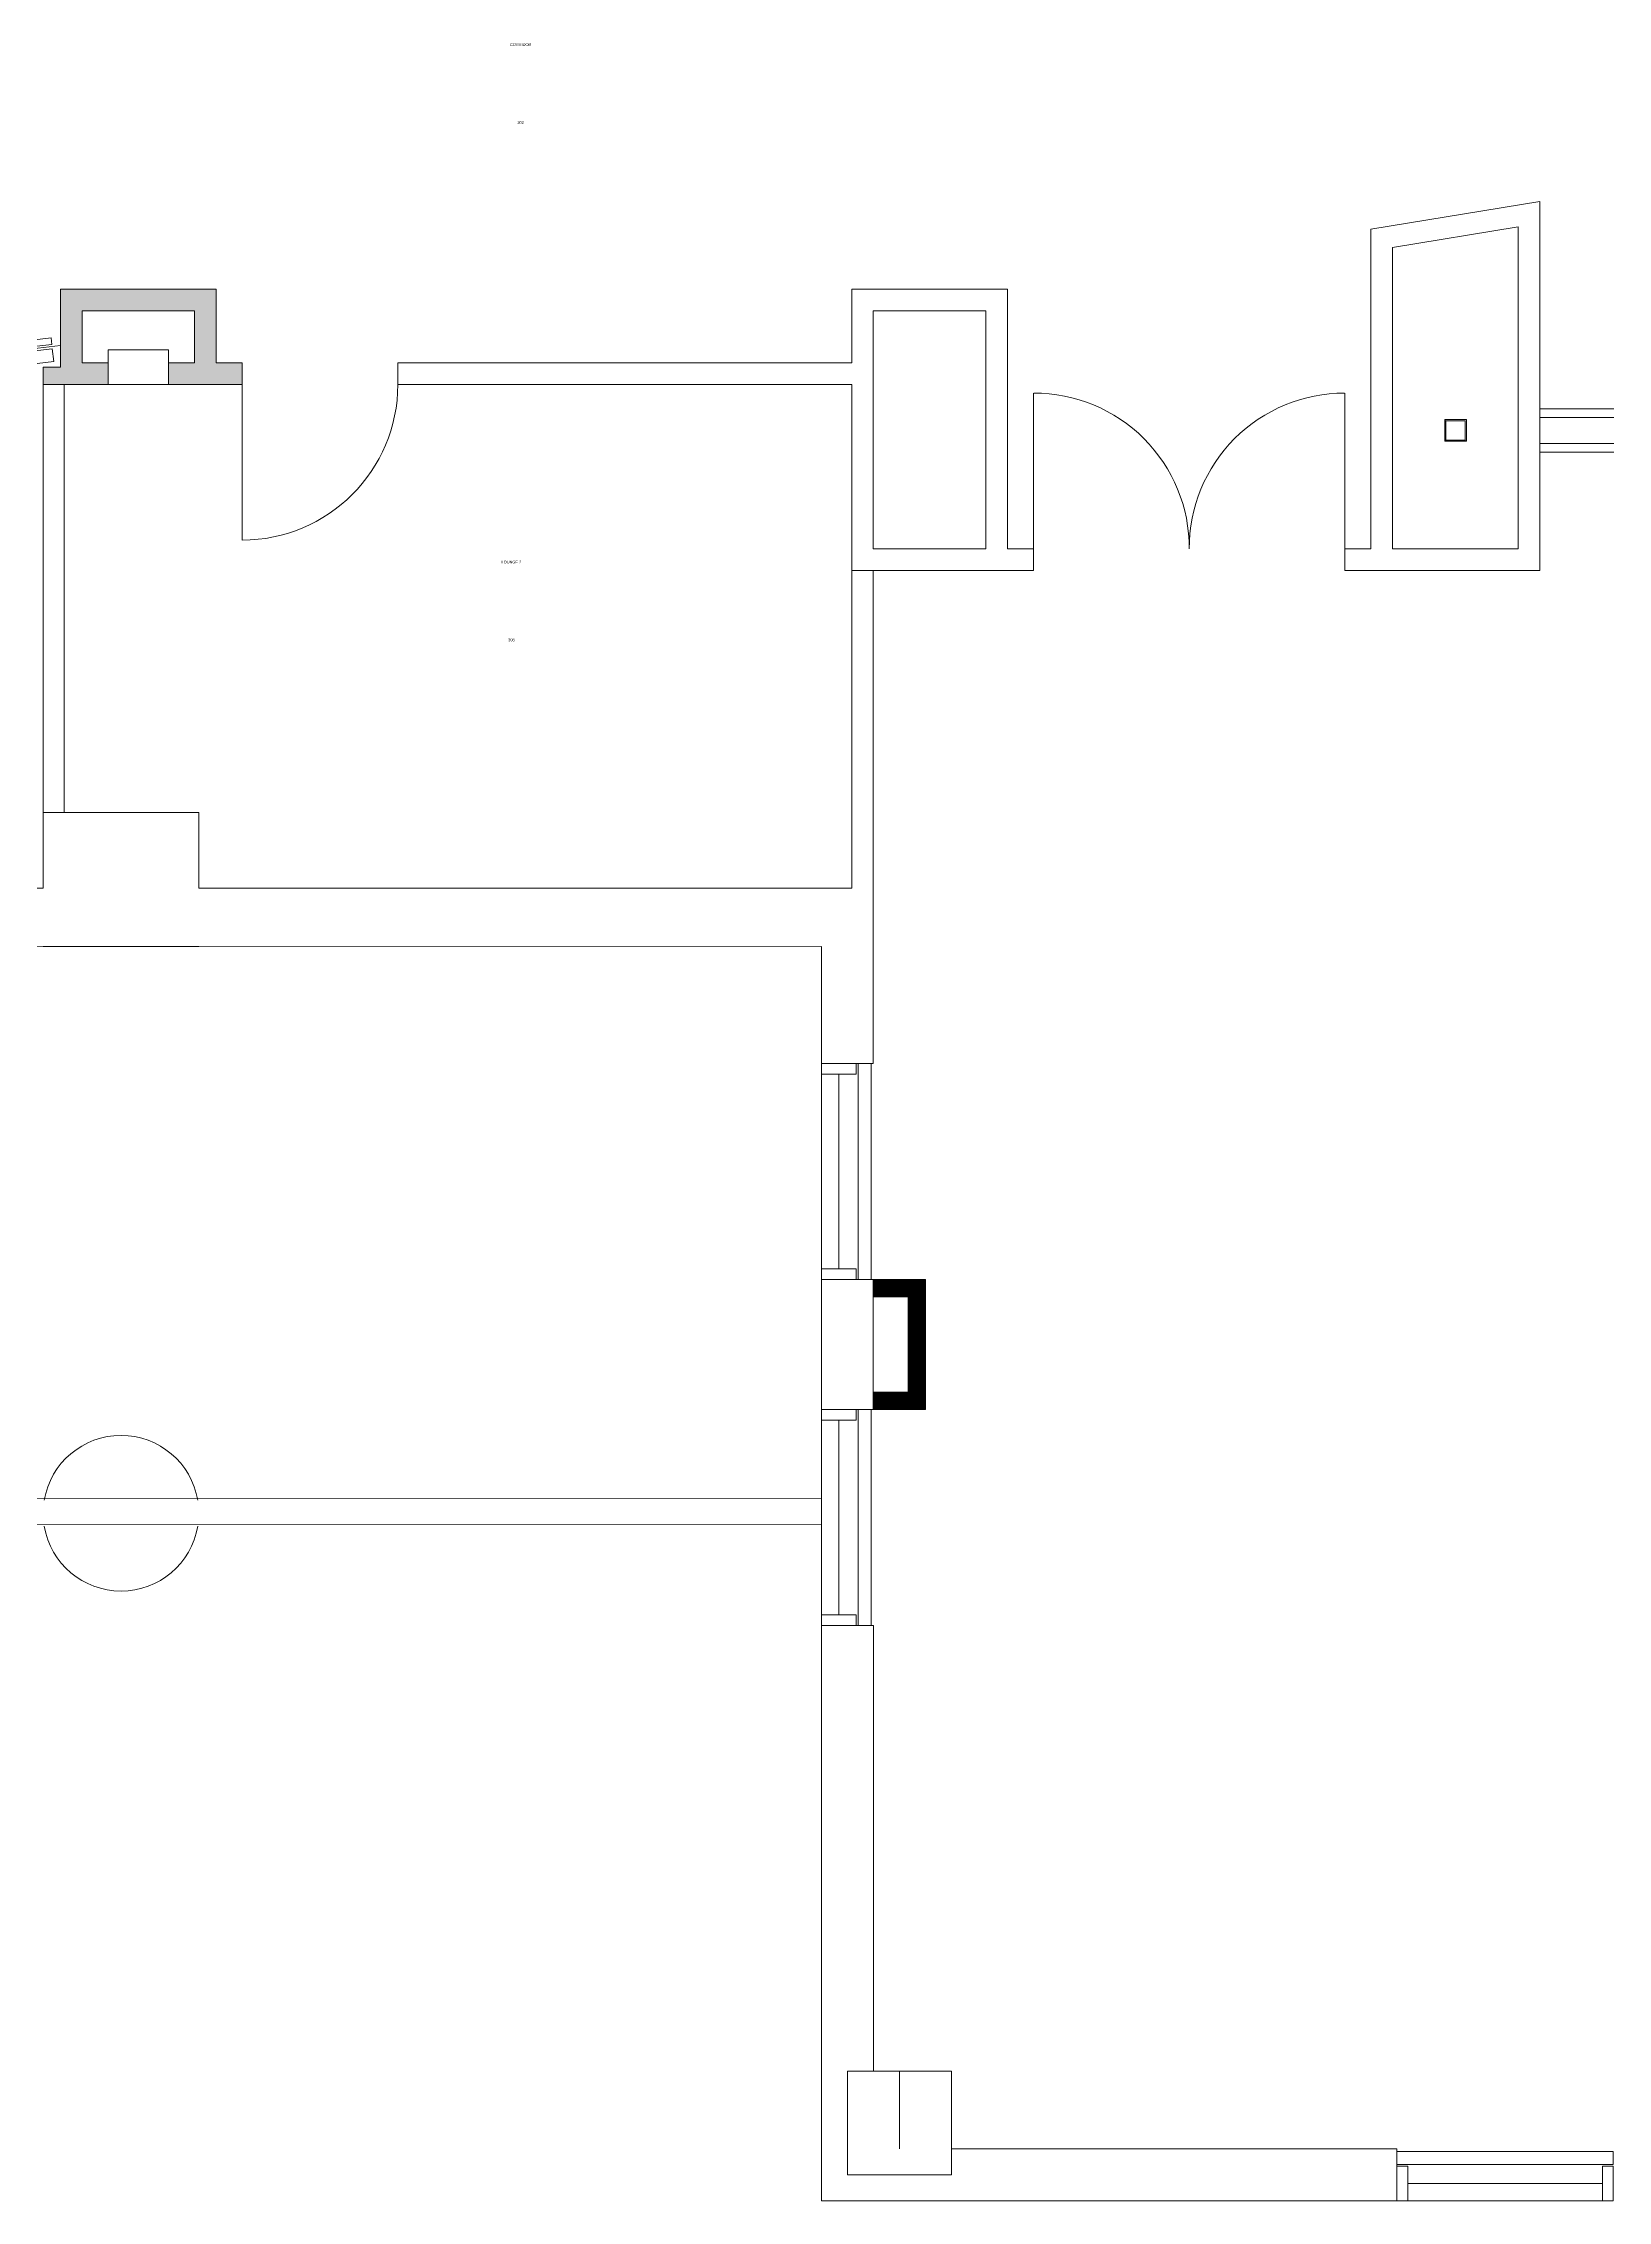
# Model space of a CAD drawing. Header units: inches. Extents: x -31774 to -27465, y 9140 to 11717.
# Drawn here: x -29289 to -28927.3, y 9229.5 to 9728.4 of the extents above; entities that cross this region are included whole.
import ezdxf

# ---------------------------------------------------------------- set-up
doc = ezdxf.new("R2010")
doc.units = ezdxf.units.IN
doc.header["$LTSCALE"] = 5.55
doc.header["$MEASUREMENT"] = 0
doc.header["$PDMODE"] = 1
doc.header["$PDSIZE"] = -2
doc.layers.get('0').update_dxf_attribs({"lineweight": 18})
for name, color, linetype, lineweight in [('00-A+P Awall Full 2nd Level', 8, 'Continuous', 18), ('00-A+P New Door', 2, 'Continuous', 18), ('00-A+P New Floor Line', 5, 'Continuous', 18), ('00-A+P New Rails', 2, 'Continuous', 18), ('00-A+P New Wall', 3, 'Continuous', 18), ('00-A+P NEW WALL HATCH', 253, 'Continuous', 18), ('00-RCP-Bridge Below', 4, 'Continuous', 18)]:
    doc.layers.add(name, color=color, linetype=linetype, lineweight=lineweight)
doc.styles.add('@Arial Unicode MS', font='@Arial Unicode MS')

# ---------------------------------------------------------------- blocks, each defined once
blk = doc.blocks.new('05-stltb5sq')
for points in [[(-2.5, -2.25), (-2.5, 2.25, -0.4142136), (-2.25, 2.5), (2.25, 2.5, -0.4142136), (2.5, 2.25), (2.5, -2.25, -0.4142136), (2.25, -2.5), (-2.25, -2.5, -0.4142136)], [(-2.25, -2.125), (-2.25, 2.125, -0.4142136), (-2.125, 2.25), (2.125, 2.25, -0.4142136), (2.25, 2.125), (2.25, -2.125, -0.4142136), (2.125, -2.25), (-2.125, -2.25, -0.4142136)]]:
    blk.add_lwpolyline(points, format="xyb", close=True)
at = {"linetype": 'Continuous'}
blk.add_point((0, 0), dxfattribs=at)
blk = doc.blocks.new('Group-2-1')
at = {"layer": '00-A+P NEW WALL HATCH'}
for p, q in [((466.63, -971.6), (466.63, -971.6)), ((466.63, -971.78), (466.81, -971.6)), ((466.63, -971.96), (466.98, -971.6)), ((466.63, -972.13), (467.16, -971.6)), ((466.63, -972.31), (467.34, -971.6)), ((466.63, -972.49), (467.51, -971.6)), ((466.63, -972.66), (467.69, -971.6)), ((466.63, -972.84), (467.87, -971.6)), ((466.63, -973.02), (468.04, -971.6)), ((466.63, -973.19), (468.22, -971.6)), ((466.63, -973.37), (468.4, -971.6)), ((466.63, -973.55), (468.57, -971.6)), ((466.63, -973.73), (468.75, -971.6)), ((466.63, -973.9), (468.93, -971.6)), ((466.63, -974.08), (469.11, -971.6)), ((466.63, -974.26), (469.28, -971.6)), ((466.63, -974.43), (469.46, -971.6)), ((466.63, -974.61), (469.64, -971.6)), ((466.63, -974.79), (469.81, -971.6)), ((466.63, -974.96), (469.99, -971.6)), ((466.63, -975.14), (470.17, -971.6)), ((466.63, -975.32), (470.34, -971.6)), ((466.63, -975.49), (470.52, -971.6)), ((466.7, -975.6), (470.7, -971.6)), ((466.87, -975.6), (470.87, -971.6)), ((467.05, -975.6), (471.05, -971.6)), ((467.23, -975.6), (471.23, -971.6)), ((467.4, -975.6), (471.4, -971.6)), ((467.58, -975.6), (471.58, -971.6)), ((467.76, -975.6), (471.76, -971.6)), ((467.93, -975.6), (471.93, -971.6)), ((468.11, -975.6), (472.11, -971.6)), ((468.29, -975.6), (472.29, -971.6)), ((468.46, -975.6), (472.46, -971.6)), ((468.64, -975.6), (472.64, -971.6)), ((468.82, -975.6), (472.72, -971.7)), ((468.99, -975.6), (472.72, -971.87)), ((469.17, -975.6), (472.72, -972.05)), ((469.35, -975.6), (472.72, -972.23)), ((469.52, -975.6), (472.72, -972.4)), ((469.7, -975.6), (472.72, -972.58)), ((469.88, -975.6), (472.72, -972.76)), ((472.72, -971.7), (472.82, -971.6)), ((472.72, -971.87), (472.99, -971.6)), ((472.72, -972.05), (473.17, -971.6)), ((472.72, -972.23), (473.35, -971.6)), ((472.72, -972.4), (473.52, -971.6)), ((472.72, -972.58), (473.7, -971.6)), ((472.72, -972.76), (473.88, -971.6)), ((472.72, -972.93), (474.06, -971.6)), ((472.72, -973.11), (474.23, -971.6)), ((472.72, -973.29), (474.41, -971.6)), ((472.72, -973.46), (474.59, -971.6)), ((472.72, -973.64), (474.76, -971.6)), ((472.72, -973.82), (474.94, -971.6)), ((472.72, -973.99), (475.12, -971.6)), ((472.72, -974.17), (475.29, -971.6)), ((472.72, -974.35), (475.47, -971.6)), ((472.72, -974.52), (475.65, -971.6)), ((472.72, -974.7), (475.82, -971.6)), ((472.72, -974.88), (476, -971.6)), ((472.72, -975.05), (476.18, -971.6)), ((472.72, -975.23), (476.35, -971.6)), ((472.72, -975.41), (476.53, -971.6)), ((472.72, -975.58), (476.71, -971.6)), ((472.88, -975.6), (476.88, -971.6)), ((473.06, -975.6), (477.06, -971.6)), ((473.24, -975.6), (477.24, -971.6)), ((473.41, -975.6), (477.41, -971.6)), ((473.59, -975.6), (477.59, -971.6)), ((473.77, -975.6), (477.77, -971.6)), ((473.94, -975.6), (477.94, -971.6)), ((474.12, -975.6), (478.12, -971.6)), ((474.3, -975.6), (478.3, -971.6)), ((474.47, -975.6), (478.47, -971.6)), ((474.65, -975.6), (478.65, -971.6)), ((474.72, -975.71), (478.72, -971.71)), ((474.72, -975.89), (478.72, -971.89)), ((474.72, -976.06), (478.72, -972.06)), ((474.72, -976.24), (478.72, -972.24)), ((474.72, -976.42), (478.72, -972.42)), ((474.72, -976.59), (478.72, -972.59)), ((474.72, -976.77), (478.72, -972.77)), ((470.06, -975.6), (472.72, -972.93)), ((470.23, -975.6), (472.72, -973.11)), ((470.41, -975.6), (472.72, -973.29)), ((470.59, -975.6), (472.72, -973.46)), ((470.76, -975.6), (472.72, -973.64)), ((470.94, -975.6), (472.72, -973.82)), ((471.12, -975.6), (472.72, -973.99)), ((471.29, -975.6), (472.72, -974.17)), ((471.47, -975.6), (472.72, -974.35)), ((471.65, -975.6), (472.72, -974.52)), ((471.82, -975.6), (472.72, -974.7)), ((472, -975.6), (472.72, -974.88)), ((472.18, -975.6), (472.72, -975.05)), ((472.35, -975.6), (472.72, -975.23)), ((472.53, -975.6), (472.72, -975.41)), ((472.71, -975.6), (472.72, -975.58)), ((474.72, -976.95), (478.72, -972.95)), ((474.72, -977.12), (478.72, -973.12)), ((474.72, -977.3), (478.72, -973.3)), ((474.72, -977.48), (478.72, -973.48)), ((474.72, -977.65), (478.72, -973.65)), ((474.72, -977.83), (478.72, -973.83)), ((474.72, -978.01), (478.72, -974.01)), ((474.72, -978.18), (478.72, -974.18)), ((474.72, -978.36), (478.72, -974.36)), ((474.72, -978.54), (478.72, -974.54)), ((474.72, -978.72), (478.72, -974.72)), ((474.72, -978.89), (478.72, -974.89)), ((474.72, -979.07), (478.72, -975.07)), ((474.72, -979.25), (478.72, -975.25)), ((474.72, -979.42), (478.72, -975.42)), ((474.72, -979.6), (478.72, -975.6)), ((474.72, -979.78), (478.72, -975.78)), ((474.72, -979.95), (478.72, -975.95)), ((474.72, -980.13), (478.72, -976.13)), ((474.72, -980.31), (478.72, -976.31)), ((474.72, -980.48), (478.72, -976.48)), ((474.72, -980.66), (478.72, -976.66)), ((474.72, -980.84), (478.72, -976.84)), ((474.72, -981.01), (478.72, -977.01)), ((474.72, -981.19), (478.72, -977.19)), ((474.72, -981.37), (478.72, -977.37)), ((474.72, -981.54), (478.72, -977.54)), ((474.72, -981.72), (478.72, -977.72)), ((474.72, -981.9), (478.72, -977.9)), ((474.72, -982.07), (478.72, -978.07)), ((474.72, -982.25), (478.72, -978.25)), ((474.72, -982.43), (478.72, -978.43)), ((474.72, -982.6), (478.72, -978.6)), ((474.72, -982.78), (478.72, -978.78)), ((474.72, -982.96), (478.72, -978.96)), ((474.72, -983.13), (478.72, -979.13)), ((474.72, -983.31), (478.72, -979.31)), ((474.72, -983.49), (478.72, -979.49)), ((474.72, -983.66), (478.72, -979.66)), ((474.72, -983.84), (478.72, -979.84)), ((474.72, -984.02), (478.72, -980.02)), ((474.72, -984.2), (478.72, -980.2)), ((474.72, -984.37), (478.72, -980.37)), ((474.72, -984.55), (478.72, -980.55)), ((474.72, -984.73), (478.72, -980.73)), ((474.72, -984.9), (478.72, -980.9)), ((474.72, -985.08), (478.72, -981.08)), ((474.72, -985.26), (478.72, -981.26)), ((474.72, -985.43), (478.72, -981.43)), ((474.72, -985.61), (478.72, -981.61)), ((474.72, -985.79), (478.72, -981.79)), ((474.72, -985.96), (478.72, -981.96)), ((474.72, -986.14), (478.72, -982.14)), ((474.72, -986.32), (478.72, -982.32)), ((474.72, -986.49), (478.72, -982.49)), ((474.72, -986.67), (478.72, -982.67)), ((474.72, -986.85), (478.72, -982.85)), ((474.72, -987.02), (478.72, -983.02)), ((474.72, -987.2), (478.72, -983.2)), ((474.72, -987.38), (478.72, -983.38)), ((474.72, -987.55), (478.72, -983.55)), ((474.72, -987.73), (478.72, -983.73)), ((474.72, -987.91), (478.72, -983.91)), ((474.72, -988.08), (478.72, -984.08)), ((474.72, -988.26), (478.72, -984.26)), ((474.72, -988.44), (478.72, -984.44)), ((474.72, -988.61), (478.72, -984.61)), ((474.72, -988.79), (478.72, -984.79)), ((474.72, -988.97), (478.72, -984.97)), ((474.72, -989.15), (478.72, -985.15)), ((474.72, -989.32), (478.72, -985.32)), ((474.72, -989.5), (478.72, -985.5)), ((474.72, -989.68), (478.72, -985.68)), ((474.72, -989.85), (478.72, -985.85)), ((474.72, -990.03), (478.72, -986.03)), ((474.72, -990.21), (478.72, -986.21)), ((474.72, -990.38), (478.72, -986.38)), ((474.72, -990.56), (478.72, -986.56)), ((474.72, -990.74), (478.72, -986.74)), ((474.72, -990.91), (478.72, -986.91)), ((474.72, -991.09), (478.72, -987.09)), ((474.72, -991.27), (478.72, -987.27)), ((474.72, -991.44), (478.72, -987.44)), ((474.72, -991.62), (478.72, -987.62)), ((474.72, -991.8), (478.72, -987.8)), ((474.72, -991.97), (478.72, -987.97)), ((474.72, -992.15), (478.72, -988.15)), ((474.72, -992.33), (478.72, -988.33)), ((474.72, -992.5), (478.72, -988.5)), ((474.72, -992.68), (478.72, -988.68)), ((474.72, -992.86), (478.72, -988.86)), ((474.72, -993.03), (478.72, -989.03)), ((474.72, -993.21), (478.72, -989.21)), ((474.72, -993.39), (478.72, -989.39)), ((474.72, -993.56), (478.72, -989.56)), ((474.72, -993.74), (478.72, -989.74)), ((474.72, -993.92), (478.72, -989.92)), ((474.72, -994.09), (478.72, -990.09)), ((474.72, -994.27), (478.72, -990.27)), ((474.72, -994.45), (478.72, -990.45)), ((474.72, -994.63), (478.72, -990.63)), ((474.72, -994.8), (478.72, -990.8)), ((474.72, -994.98), (478.72, -990.98)), ((474.72, -995.16), (478.72, -991.16)), ((474.72, -995.33), (478.72, -991.33)), ((474.72, -995.51), (478.72, -991.51)), ((474.72, -995.69), (478.72, -991.69)), ((474.72, -995.86), (478.72, -991.86)), ((474.72, -996.04), (478.72, -992.04)), ((474.72, -996.22), (478.72, -992.22)), ((474.72, -996.39), (478.72, -992.39)), ((474.72, -996.57), (478.72, -992.57)), ((474.72, -996.75), (478.72, -992.75)), ((466.63, -997.77), (466.79, -997.6)), ((466.63, -997.94), (466.97, -997.6)), ((466.63, -998.12), (467.15, -997.6)), ((466.63, -998.3), (467.32, -997.6)), ((466.63, -998.47), (467.5, -997.6)), ((466.63, -998.65), (467.68, -997.6)), ((466.63, -998.83), (467.85, -997.6)), ((466.63, -999), (468.03, -997.6)), ((466.63, -999.18), (468.21, -997.6)), ((466.63, -999.36), (468.38, -997.6)), ((466.63, -999.53), (468.56, -997.6)), ((466.63, -999.71), (468.74, -997.6)), ((466.63, -999.89), (468.91, -997.6)), ((466.63, -1000.06), (469.09, -997.6)), ((466.63, -1000.24), (469.27, -997.6)), ((466.63, -1000.42), (469.45, -997.6)), ((466.63, -1000.6), (469.62, -997.6)), ((466.63, -1000.77), (469.8, -997.6)), ((466.63, -1000.95), (469.98, -997.6)), ((466.63, -1001.13), (470.15, -997.6)), ((466.63, -1001.3), (470.33, -997.6)), ((466.63, -1001.48), (470.51, -997.6)), ((466.68, -1001.6), (470.68, -997.6)), ((466.86, -1001.6), (470.86, -997.6)), ((467.04, -1001.6), (471.04, -997.6)), ((467.21, -1001.6), (471.21, -997.6)), ((467.39, -1001.6), (471.39, -997.6)), ((467.57, -1001.6), (471.57, -997.6)), ((467.74, -1001.6), (471.74, -997.6)), ((467.92, -1001.6), (471.92, -997.6)), ((468.1, -1001.6), (472.1, -997.6)), ((468.27, -1001.6), (472.27, -997.6)), ((468.45, -1001.6), (472.45, -997.6)), ((468.63, -1001.6), (472.63, -997.6)), ((468.8, -1001.6), (472.72, -997.68)), ((472.72, -999.63), (478.72, -993.63)), ((472.72, -999.8), (478.72, -993.81)), ((472.72, -999.98), (478.72, -993.98)), ((472.72, -1000.16), (478.72, -994.16)), ((472.72, -1000.33), (478.72, -994.34)), ((472.72, -1000.51), (478.72, -994.51)), ((472.72, -1000.69), (478.72, -994.69)), ((472.72, -1000.86), (478.72, -994.87)), ((472.72, -1001.04), (478.72, -995.04)), ((472.72, -1001.22), (478.72, -995.22)), ((472.72, -1001.39), (478.72, -995.4)), ((472.72, -1001.57), (478.72, -995.57)), ((472.72, -997.68), (472.8, -997.6)), ((472.72, -997.86), (472.98, -997.6)), ((472.72, -998.04), (473.16, -997.6)), ((472.72, -998.21), (473.33, -997.6)), ((472.72, -998.39), (473.51, -997.6)), ((472.72, -998.57), (473.69, -997.6)), ((472.72, -998.74), (473.86, -997.6)), ((472.72, -998.92), (474.04, -997.6)), ((472.72, -999.1), (474.22, -997.6)), ((472.72, -999.27), (474.39, -997.6)), ((472.72, -999.45), (474.57, -997.6)), ((472.87, -1001.6), (478.72, -995.75)), ((473.05, -1001.6), (478.72, -995.93)), ((473.22, -1001.6), (478.72, -996.11)), ((473.4, -1001.6), (478.72, -996.28)), ((473.58, -1001.6), (478.72, -996.46)), ((473.75, -1001.6), (478.72, -996.64)), ((473.93, -1001.6), (478.72, -996.81)), ((474.11, -1001.6), (478.72, -996.99)), ((474.28, -1001.6), (478.72, -997.17)), ((474.46, -1001.6), (478.72, -997.34)), ((474.64, -1001.6), (478.72, -997.52)), ((474.72, -996.92), (478.72, -992.92)), ((474.72, -997.1), (478.72, -993.1)), ((474.72, -997.28), (478.72, -993.28)), ((474.72, -997.45), (478.72, -993.45)), ((474.81, -1001.6), (478.72, -997.7)), ((468.98, -1001.6), (472.72, -997.86)), ((469.16, -1001.6), (472.72, -998.04)), ((469.33, -1001.6), (472.72, -998.21)), ((469.51, -1001.6), (472.72, -998.39)), ((469.69, -1001.6), (472.72, -998.57)), ((469.86, -1001.6), (472.72, -998.74)), ((470.04, -1001.6), (472.72, -998.92)), ((470.22, -1001.6), (472.72, -999.1)), ((470.39, -1001.6), (472.72, -999.27)), ((470.57, -1001.6), (472.72, -999.45)), ((470.75, -1001.6), (472.72, -999.63)), ((470.93, -1001.6), (472.72, -999.8)), ((471.1, -1001.6), (472.72, -999.98)), ((471.28, -1001.6), (472.72, -1000.16)), ((471.46, -1001.6), (472.72, -1000.33)), ((471.63, -1001.6), (472.72, -1000.51)), ((471.81, -1001.6), (472.72, -1000.69)), ((471.99, -1001.6), (472.72, -1000.86)), ((472.16, -1001.6), (472.72, -1001.04)), ((472.34, -1001.6), (472.72, -1001.22)), ((472.52, -1001.6), (472.72, -1001.39)), ((472.69, -1001.6), (472.72, -1001.57)), ((474.99, -1001.6), (478.72, -997.87)), ((475.17, -1001.6), (478.72, -998.05)), ((475.34, -1001.6), (478.72, -998.23)), ((475.52, -1001.6), (478.72, -998.4)), ((475.7, -1001.6), (478.72, -998.58)), ((475.87, -1001.6), (478.72, -998.76)), ((476.05, -1001.6), (478.72, -998.93)), ((476.23, -1001.6), (478.72, -999.11)), ((476.41, -1001.6), (478.72, -999.29)), ((476.58, -1001.6), (478.72, -999.46)), ((476.76, -1001.6), (478.72, -999.64)), ((476.94, -1001.6), (478.72, -999.82)), ((477.11, -1001.6), (478.72, -999.99)), ((477.29, -1001.6), (478.72, -1000.17)), ((477.47, -1001.6), (478.72, -1000.35)), ((477.64, -1001.6), (478.72, -1000.52)), ((477.82, -1001.6), (478.72, -1000.7)), ((478, -1001.6), (478.72, -1000.88)), ((478.17, -1001.6), (478.72, -1001.05)), ((478.35, -1001.6), (478.72, -1001.23)), ((478.53, -1001.6), (478.72, -1001.41)), ((478.7, -1001.6), (478.72, -1001.59))]:
    blk.add_line(p, q, dxfattribs=at)

msp = doc.modelspace()

# ---------------------------------------------------------------- hatches: boundary and pattern name
at = {"layer": '00-A+P NEW WALL HATCH', "linetype": 'Continuous', "lineweight": 0}
for points in [[(-29284.17, 9670.51), (-29285.05, 9670.51), (-29285.05, 9658.53), (-29285.05, 9653.53), (-29289.05, 9653.53), (-29289.05, 9649.53), (-29284.17, 9649.53)], [(-29271.04, 9670.51), (-29284.17, 9670.51), (-29284.17, 9649.53), (-29274.05, 9649.53), (-29274.05, 9654.53), (-29280.05, 9654.53), (-29280.05, 9666.53), (-29271.04, 9666.53)], [(-29249.05, 9649.53), (-29243.05, 9649.53), (-29243.05, 9654.53), (-29249.05, 9654.53), (-29249.05, 9670.51), (-29271.04, 9670.51), (-29271.04, 9666.53), (-29254.05, 9666.53), (-29254.05, 9654.53), (-29260.05, 9654.53), (-29260.05, 9649.53)]]:
    msp.add_hatch(color=253, dxfattribs=at).paths.add_polyline_path(points)

# ---------------------------------------------------------------- linework, layer by layer
at = {"layer": '00-A+P Awall Full 2nd Level'}
for p, q in [((-29289.05, 9550.53), (-29289.05, 9649.53)), ((-29284.17, 9550.53), (-29284.17, 9649.53)), ((-29102.07, 9533.03), (-29102.07, 9606.53)), ((-29097.14, 9492.54), (-29097.14, 9606.53)), ((-29429.04, 9533.03), (-29289.05, 9533.03)), ((-29253.05, 9533.03), (-29102.07, 9533.03)), ((-29613.05, 9519.52), (-29109.07, 9519.53)), ((-29253.05, 9519.53), (-29289.05, 9519.53)), ((-29109.07, 9519.53), (-29109.07, 9492.54)), ((-29097.14, 9492.54), (-29109.07, 9492.54)), ((-29101.07, 9492.54), (-29109.07, 9492.54)), ((-29109.07, 9492.54), (-29109.07, 9490.04)), ((-29109.07, 9445.04), (-29109.07, 9490.04)), ((-29109.07, 9490.04), (-29101.07, 9490.04)), ((-29105.07, 9445.04), (-29105.07, 9490.04)), ((-29101.07, 9490.04), (-29101.07, 9492.54)), ((-29109.07, 9442.54), (-29109.07, 9445.04)), ((-29109.07, 9445.04), (-29101.07, 9445.04)), ((-29101.07, 9445.04), (-29101.07, 9442.54)), ((-29097.14, 9442.54), (-29109.07, 9442.54)), ((-29101.07, 9442.54), (-29109.07, 9442.54)), ((-29109.07, 9412.54), (-29109.07, 9442.54)), ((-29097.14, 9442.54), (-29097.14, 9412.54)), ((-29097.14, 9412.54), (-29109.07, 9412.54)), ((-29101.07, 9412.54), (-29109.07, 9412.54)), ((-29109.07, 9412.54), (-29109.07, 9410.04)), ((-29109.07, 9410.04), (-29101.07, 9410.04)), ((-29109.07, 9365.04), (-29109.07, 9410.04)), ((-29105.07, 9365.04), (-29105.07, 9410.04)), ((-29101.07, 9410.04), (-29101.07, 9412.54)), ((-29109.07, 9392.02), (-30457.05, 9391.52)), ((-29109.07, 9386.02), (-30457.05, 9385.52)), ((-29109.07, 9362.54), (-29109.07, 9365.04)), ((-29109.07, 9365.04), (-29101.07, 9365.04)), ((-29101.07, 9365.04), (-29101.07, 9362.54)), ((-29109.07, 9229.52), (-29109.07, 9362.54)), ((-29097.07, 9362.54), (-29109.07, 9362.54)), ((-29101.07, 9362.54), (-29109.07, 9362.54)), ((-29097.07, 9362.54), (-29097.07, 9259.53)), ((-29097.07, 9259.53), (-29091.09, 9259.53)), ((-29091.09, 9259.53), (-29091.09, 9241.52)), ((-28976.04, 9241.52), (-29079.05, 9241.52)), ((-28982.04, 9241.52), (-29026.58, 9241.52)), ((-28976.04, 9241.52), (-28976.04, 9229.52)), ((-28928.54, 9233.52), (-28973.54, 9233.52)), ((-28976.04, 9229.52), (-29109.07, 9229.52)), ((-28973.54, 9229.52), (-28928.54, 9229.52))]:
    msp.add_line(p, q, dxfattribs=at)
msp.add_lwpolyline([(-29289.05, 9533.03), (-29289.05, 9550.53), (-29253.05, 9550.53), (-29253.05, 9533.03)], dxfattribs=at)
for points in [[(-29103.05, 9235.53), (-29103.05, 9259.53), (-29079.05, 9259.53), (-29079.05, 9235.53)], [(-28973.54, 9229.52), (-28976.04, 9229.52), (-28976.04, 9237.52), (-28973.54, 9237.52)], [(-28928.54, 9229.52), (-28926.04, 9229.52), (-28926.04, 9237.52), (-28928.54, 9237.52)]]:
    msp.add_lwpolyline(points, close=True, dxfattribs=at)
for start, end in [(9.5941, 170.4059), (189.5941, 350.4059)]:
    msp.add_arc((-29271.04, 9388.52), 18, start, end, dxfattribs=at)
at = {"layer": '00-A+P New Door'}
for p, q in [((-29243.05, 9649.53), (-29243.05, 9613.53)), ((-29060.07, 9611.53), (-29060.07, 9647.53)), ((-28988.07, 9611.53), (-28988.07, 9647.53)), ((-28703, 9643.9), (-28943, 9643.9)), ((-28703, 9641.9), (-28943, 9641.9)), ((-28703, 9635.9), (-28943, 9635.9)), ((-28703, 9633.9), (-28943, 9633.9))]:
    msp.add_line(p, q, dxfattribs=at)
for points in [[(-29100.64, 9442.54), (-29097.64, 9442.54), (-29097.64, 9492.54), (-29100.64, 9492.54)], [(-29100.64, 9362.54), (-29097.64, 9362.54), (-29097.64, 9412.54), (-29100.64, 9412.54)], [(-28926.04, 9237.95), (-28926.04, 9240.95), (-28976.04, 9240.95), (-28976.04, 9237.95)]]:
    msp.add_lwpolyline(points, close=True, dxfattribs=at)
for centre, radius, start, end in [((-29243.05, 9649.53), 36, 270, 360), ((-29059.94, 9611.65), 35.88, 359.8036, 90.0814), ((-28988.19, 9611.65), 35.88, 89.9186, 180.1964)]:
    msp.add_arc(centre, radius, start, end, dxfattribs=at)
at = {"layer": '00-A+P New Floor Line'}
msp.add_line((-29285.05, 9658.53), (-29613.05, 9620.61), dxfattribs=at)
at = {"layer": '00-A+P New Rails', "color": 2, "lineweight": 18}
for p, q in [((-29631.06, 9620.52), (-29287.22, 9660.27)), ((-29631.05, 9619.01), (-29287.05, 9658.78))]:
    msp.add_line(p, q, dxfattribs=at)
at = {"layer": '00-A+P New Rails'}
msp.add_line((-29287.05, 9658.78), (-29287.22, 9660.27), dxfattribs=at)
at = {"layer": '00-A+P New Rails', "color": 1, "lineweight": 18}
for p, q in [((-29631.04, 9618), (-29286.93, 9657.78)), ((-29631.02, 9614.98), (-29286.59, 9654.8)), ((-29286.59, 9654.8), (-29286.93, 9657.78))]:
    msp.add_line(p, q, dxfattribs=at)
at = {"layer": '00-A+P New Wall'}
for p, q in [((-28982.07, 9685.4), (-28943, 9691.86)), ((-28943, 9606.53), (-28943, 9691.86)), ((-28982.07, 9685.4), (-28982.07, 9611.53)), ((-28977.07, 9681.16), (-28948, 9685.96)), ((-28948, 9611.53), (-28948, 9685.96)), ((-28977.07, 9681.16), (-28977.07, 9611.53)), ((-29285.05, 9671.53), (-29249.05, 9671.53)), ((-29285.05, 9653.53), (-29285.05, 9671.53)), ((-29249.05, 9654.53), (-29249.05, 9671.53)), ((-29102.07, 9671.53), (-29066.07, 9671.53)), ((-29102.07, 9654.53), (-29102.07, 9671.53)), ((-29066.07, 9611.53), (-29066.07, 9671.53)), ((-29280.05, 9654.53), (-29280.05, 9666.53)), ((-29280.05, 9666.53), (-29254.05, 9666.53)), ((-29254.05, 9654.53), (-29254.05, 9666.53)), ((-29097.14, 9666.53), (-29071.07, 9666.53)), ((-29097.14, 9611.53), (-29097.14, 9666.53)), ((-29071.07, 9611.53), (-29071.07, 9666.53)), ((-29280.05, 9654.53), (-29274.05, 9654.53)), ((-29274.05, 9654.53), (-29274.05, 9649.53)), ((-29260.05, 9654.53), (-29254.05, 9654.53)), ((-29260.05, 9654.53), (-29260.05, 9649.53)), ((-29243.05, 9654.53), (-29249.05, 9654.53)), ((-29243.05, 9654.53), (-29243.05, 9649.53)), ((-29207.05, 9654.53), (-29102.07, 9654.53)), ((-29207.05, 9654.53), (-29207.05, 9649.53)), ((-29289.05, 9649.53), (-29289.05, 9653.53)), ((-29289.05, 9653.53), (-29285.05, 9653.53)), ((-29289.05, 9649.53), (-29274.05, 9649.53)), ((-29260.05, 9649.53), (-29249.05, 9649.53)), ((-29243.05, 9649.53), (-29249.05, 9649.53)), ((-29207.05, 9649.53), (-29102.07, 9649.53)), ((-29102.07, 9606.53), (-29102.07, 9649.53)), ((-29071.07, 9611.53), (-29097.14, 9611.53)), ((-29060.07, 9611.53), (-29066.07, 9611.53)), ((-29060.07, 9606.53), (-29060.07, 9611.53)), ((-28988.07, 9606.53), (-28988.07, 9611.53)), ((-28982.07, 9611.53), (-28988.07, 9611.53)), ((-28948, 9611.53), (-28977.07, 9611.53)), ((-29060.07, 9606.53), (-29102.07, 9606.53)), ((-28943, 9606.53), (-28988.07, 9606.53)), ((-29097.14, 9442.54), (-29085.05, 9442.54)), ((-29085.05, 9442.54), (-29085.05, 9412.54)), ((-29097.14, 9438.54), (-29089.05, 9438.54)), ((-29089.05, 9438.54), (-29089.05, 9416.54)), ((-29097.14, 9416.54), (-29089.05, 9416.54)), ((-29097.14, 9412.54), (-29085.05, 9412.54))]:
    msp.add_line(p, q, dxfattribs=at)
at = {"layer": '00-A+P New Wall', "color": 1, "lineweight": 18}
for p, q in [((-29260.05, 9657.53), (-29274.05, 9657.53)), ((-29274.05, 9649.53), (-29274.05, 9657.53)), ((-29260.05, 9649.53), (-29260.05, 9657.53)), ((-29260.05, 9649.53), (-29274.05, 9649.53))]:
    msp.add_line(p, q, dxfattribs=at)
at = {"layer": '00-A+P New Wall'}
msp.add_lwpolyline([(-28965, 9636.4), (-28960, 9636.4), (-28960, 9641.4), (-28965, 9641.4)], close=True, dxfattribs=at)
at = {"layer": '00-A+P NEW WALL HATCH', "color": 253, "linetype": 'Continuous'}
msp.add_solid([(-29285.05, 9671.53), (-29249.05, 9671.53), (-29285.05, 9670.51), (-29249.05, 9670.51)], dxfattribs=at)
at = {"layer": '00-RCP-Bridge Below'}
msp.add_line((-29285.05, 9658.53), (-29613.05, 9620.61), dxfattribs=at)

# ---------------------------------------------------------------- block references
at = {"layer": '00-A+P New Wall'}
msp.add_blockref('05-stltb5sq', (-28962.5, 9638.9), dxfattribs=at)
at = {"layer": '00-A+P NEW WALL HATCH'}
msp.add_blockref('Group-2-1', (-29563.77, 10414.14), dxfattribs=at)

# ---------------------------------------------------------------- texts
at = {"char_height": 0.6482, "attachment_point": 2, "line_spacing_factor": 0.96736, "style": '@Arial Unicode MS'}
for s, insert in [('{\\C7;\\lCORRIDOR}', (-29178.65, 9728.44)), ('{\\C7;\\l302}', (-29178.65, 9710.44)), ('{\\C7;\\lLOUNGE 2}', (-29180.79, 9608.78)), ('{\\C7;\\l308}', (-29180.79, 9590.78))]:
    msp.add_mtext(s, dxfattribs=dict(at, insert=insert))

doc.saveas('drawing.dxf')
